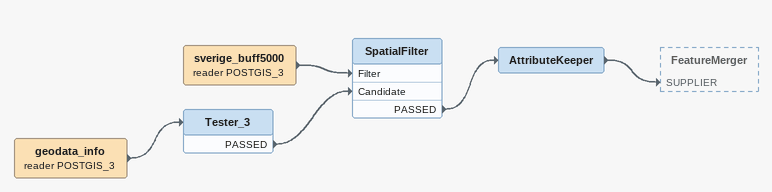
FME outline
geodata_info (reader POSTGIS_3)
    -> Tester_3
Tester_3
    PASSED -> SpatialFilter [Candidate]
sverige_buff5000 (reader POSTGIS_3)
    -> SpatialFilter [Filter]
SpatialFilter
    PASSED -> AttributeKeeper
AttributeKeeper
    -> FeatureMerger [SUPPLIER]
